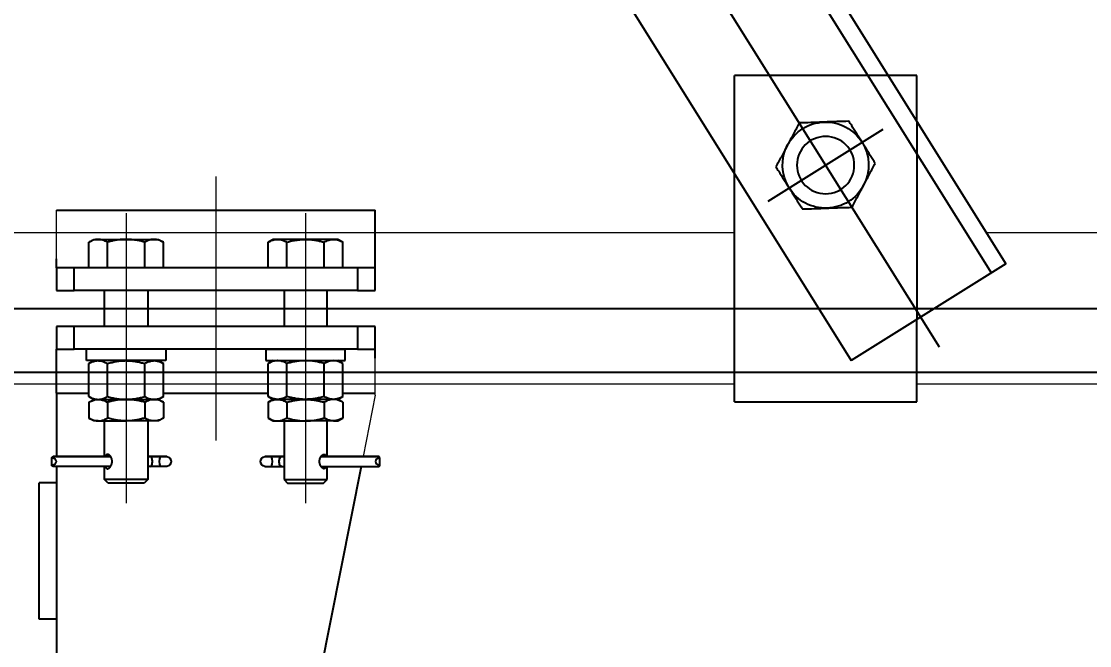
# Model space of a CAD drawing. Header units: millimetres. Extents: x -37020 to 35906, y -101 to 52234.
# Drawn here: x -21.5876 to -21.2899, y 390.3843 to 390.5584 of the extents above; entities that cross this region are included whole.
import ezdxf

# ---------------------------------------------------------------- set-up
doc = ezdxf.new("R2010")
doc.units = ezdxf.units.MM
doc.header["$PDMODE"] = 35
doc.header["$PDSIZE"] = 1
doc.linetypes.add('CENTER', pattern=[50.800000000000004, 31.75, -6.35, 6.35, -6.35])
doc.linetypes.add('HIDDEN', pattern=[9.524999999999999, 6.35, -3.175])
for name, color, linetype in [('Catenaria', 2, 'Continuous'), ('CI-Proyecciones', 1, 'HIDDEN'), ('galibo', 41, 'Continuous'), ('GE-Cotas', 1, 'Continuous'), ('Layer1', 1, 'Continuous')]:
    doc.layers.add(name, color=color, linetype=linetype)
doc.styles.add('Romans', font='romans.shx', dxfattribs={"width": 0.8})
doc.dimstyles.new('COTAS GENERAL', dxfattribs={"dimscale": 0.1, "dimtxt": 2.5, "dimasz": 2.5, "dimexe": 1, "dimexo": 1, "dimgap": 1.25, "dimtad": 1, "dimzin": 1, "dimdsep": 46, "dimtxsty": 'Romans', "dimcen": 1, "dimclrd": 2, "dimclre": 1, "dimclrt": 3, "dimaunit": 1, "dimadec": 3, "dimazin": 0, "dimtfac": 1, "dimtix": 1, "dimtmove": 0, "dimatfit": 0, "dimfxl": 1, "dimtolj": 1, "dimarcsym": 0})

# ---------------------------------------------------------------- blocks, each defined once
blk = doc.blocks.new('galibo TA')
at = {"layer": 'galibo', "linetype": 'HIDDEN'}
blk.add_line((1.209999999031425, 5.700000001117587), (0, 5.700000001117587), dxfattribs=at)
blk = doc.blocks.new('*D332')
at = {"layer": 'Defpoints', "color": 0, "transparency": 16777216}
for p in [(-23.83697554033713, 392.5341374259762), (-23.3699632138593, 392.4456084157525), (-21.30549611967978, 384.7605588160494)]:
    blk.add_point(p, dxfattribs=at)
at = {"layer": 'GE-Cotas', "color": 1, "lineweight": -2, "transparency": 16777216}
for p, q in [((-23.63697554033713, 392.5341374259762), (-24.37149934986094, 392.5341374259762)), ((-23.5699632138593, 392.4456084157525), (-23.63697554033713, 392.5341374259762)), ((-23.4199632138593, 392.4456084157525), (-23.5699632138593, 392.4456084157525))]:
    blk.add_line(p, q, dxfattribs=at)
at = {"layer": 'GE-Cotas', "color": 3, "linetype": 'Continuous', "transparency": 16777216, "insert": (-24.13548744509903, 392.6591374259762), "char_height": 0.125, "attachment_point": 5, "style": 'Romans'}
blk.add_mtext('\\A1;+7685', dxfattribs=at)
blk = doc.blocks.new('*D333')
at = {"layer": 'Defpoints', "color": 0, "transparency": 16777216}
for p in [(-23.90335400834932, 392.7749704915115), (-23.42940947123892, 392.6811789338193), (-21.30549611967978, 384.7605588160494)]:
    blk.add_point(p, dxfattribs=at)
at = {"layer": 'GE-Cotas', "color": 1, "lineweight": -2, "transparency": 16777216}
for p, q in [((-23.70335400834932, 392.7749704915115), (-24.40871115120646, 392.7749704915115)), ((-23.62940947123892, 392.6811789338193), (-23.70335400834932, 392.7749704915115)), ((-23.47940947123892, 392.6811789338193), (-23.62940947123892, 392.6811789338193))]:
    blk.add_line(p, q, dxfattribs=at)
at = {"layer": 'GE-Cotas', "color": 3, "linetype": 'Continuous', "transparency": 16777216, "insert": (-24.18728257977789, 392.8999704915115), "char_height": 0.125, "attachment_point": 5, "style": 'Romans'}
blk.add_mtext('\\A1;+7921', dxfattribs=at)
blk = doc.blocks.new('*D334')
at = {"layer": 'Defpoints', "color": 0, "transparency": 16777216}
for p in [(-23.19882726810629, 391.0283298158922), (-23.91242764528658, 390.700681266656), (-21.30549611967978, 384.7605588160494)]:
    blk.add_point(p, dxfattribs=at)
at = {"layer": 'GE-Cotas', "color": 1, "lineweight": -2, "transparency": 16777216}
for p, q in [((-23.51242764528658, 391.0283298158922), (-23.71242764528658, 390.700681266656)), ((-23.24882726810629, 391.0283298158922), (-23.51242764528658, 391.0283298158922)), ((-23.71242764528658, 390.700681266656), (-24.44695145481039, 390.700681266656))]:
    blk.add_line(p, q, dxfattribs=at)
at = {"layer": 'GE-Cotas', "color": 3, "linetype": 'Continuous', "transparency": 16777216, "insert": (-24.21093955004848, 390.825681266656), "char_height": 0.125, "attachment_point": 5, "style": 'Romans'}
blk.add_mtext('\\A1;+6268', dxfattribs=at)
blk = doc.blocks.new('p in 2000')
at = {"layer": 'Layer1'}
for p, q in [((-149.5929991255437, 229.5413023641962), (-150.0169345369303, 228.8628638872709)), ((-149.5889708971179, 229.5387852477105), (-150.0129063085045, 228.8603467707852)), ((-149.5499182835696, 229.5143824663923), (-149.9738536949561, 228.835943989467)), ((-149.9920932306316, 228.9154285577391), (-149.9840884853619, 228.9154285577391)), ((-149.9920932306316, 228.9026182874876), (-149.9920932306316, 228.9154285577391)), ((-149.9412932349709, 228.8244185594848), (-149.9412932349709, 228.8880516178628)), ((-149.8411863323875, 228.8642592987393), (-149.8411863323875, 228.8778785586705)), ((-149.7522863325306, 228.8778785586705), (-149.8411863323875, 228.8778785586705)), ((-149.8411863323875, 228.8617785590117), (-149.8411863323875, 228.8642592987393)), ((-149.7522863325306, 228.8617785590117), (-149.7522863325306, 228.8642592987393)), ((-150.0169345369303, 228.8628638872709), (-149.9738536949561, 228.835943989467)), ((-149.8411863323875, 228.8617785590117), (-149.8361863334306, 228.8617785590117)), ((-149.8411863323875, 228.8554285590884), (-149.8411863323875, 228.8617785590117)), ((-149.8361863334306, 228.8617785590117), (-149.7572863314875, 228.8617785590117)), ((-149.8361863334306, 228.8617785590117), (-149.8361863334306, 228.8554285590884)), ((-149.7572863314875, 228.8617785590117), (-149.7522863325306, 228.8617785590117)), ((-149.7572863314875, 228.8554285590884), (-149.7572863314875, 228.8617785590117)), ((-149.7522863325306, 228.8617785590117), (-149.7522863325306, 228.8554285590884)), ((-149.8361863334306, 228.8554285590884), (-149.8411863323875, 228.8554285590884)), ((-149.8361863334306, 228.8554285590884), (-149.7572863314875, 228.8554285590884)), ((-149.7522863325306, 228.8554285590884), (-149.7572863314875, 228.8554285590884)), ((-149.9920932306316, 228.8244185594848), (-149.9920932306316, 228.847358224676)), ((-149.8411863323875, 228.8454285588463), (-149.8361863334306, 228.8454285588463)), ((-149.8411863323875, 228.8390785584574), (-149.8411863323875, 228.8454285588463)), ((-149.8361863334306, 228.8454285588463), (-149.7572863314875, 228.8454285588463)), ((-149.8361863334306, 228.8454285588463), (-149.8361863334306, 228.8390785584574)), ((-149.7572863314875, 228.8454285588463), (-149.7522863325306, 228.8454285588463)), ((-149.7572863314875, 228.8390785584574), (-149.7572863314875, 228.8454285588463)), ((-149.7522863325306, 228.8454285588463), (-149.7522863325306, 228.8390785584574)), ((-149.8411863323875, 228.8365978196611), (-149.8411863323875, 228.8390785584574)), ((-149.8361863334306, 228.8390785584574), (-149.8411863323875, 228.8390785584574)), ((-149.8361863334306, 228.8390785584574), (-149.7572863314875, 228.8390785584574)), ((-149.7522863325306, 228.8390785584574), (-149.7572863314875, 228.8390785584574)), ((-149.7522863325306, 228.8365978196611), (-149.7522863325306, 228.8390785584574)), ((-149.7522863325306, 228.8268170681198), (-149.7522863325306, 228.8365978196611)), ((-149.8321286367453, 228.8268170681198), (-149.8411863323875, 228.8268170681198)), ((-149.7821286378629, 228.8268170681198), (-149.8113440270548, 228.8268170681198)), ((-149.7522863325306, 228.8268170681198), (-149.7613440281724, 228.8268170681198)), ((-149.7522863325306, 228.8268170681198), (-149.7522863325306, 228.8092020989888)), ((-149.9412932349709, 228.8244185594848), (-149.9920932306316, 228.8244185594848)), ((-149.8372307271878, 228.8063550171718), (-149.8258812174775, 228.7490629679636)), ((-149.7522863325306, 228.8063550171718), (-149.7522863325306, 228.7490629679636)), ((-149.7522863325306, 228.8018170696099), (-149.7475263316759, 228.8018170696099)), ((-149.7475263316759, 228.7638170708318), (-149.7475263316759, 228.8018170696099)), ((-149.7522863325306, 228.7638170708318), (-149.7475263316759, 228.7638170708318))]:
    blk.add_line(p, q, dxfattribs=at)
at = {"layer": 'Layer1', "linetype": 'CENTER'}
for p, q in [((-149.998419009203, 228.8396566879859), (-149.5600512995069, 229.5411916702296)), ((-149.9506363007084, 228.8803950785672), (-149.9827501470125, 228.9004620368941)), ((-149.3066002358636, 228.8504285577305), (-150.3714954839901, 228.8504285577305))]:
    blk.add_line(p, q, dxfattribs=at)
at = {"layer": 'Layer1', "linetype": 'HIDDEN'}
for p, q in [((-149.9840884853619, 228.9154285577391), (-149.9412932170893, 228.9154285577391)), ((-149.9412932349709, 228.8880516178628), (-149.9412932349709, 228.9154285577391)), ((-149.9920932306316, 228.9026182874876), (-149.9920932306316, 228.847358224676))]:
    blk.add_line(p, q, dxfattribs=at)
at = {"layer": 'Layer1', "lineweight": 15}
for p, q in [((-149.7967363324591, 228.8872615759709), (-149.7967363324591, 228.8135955418333)), ((-149.8217363319003, 228.8770350955769), (-149.8217363319003, 228.8114822566135)), ((-149.8217363319003, 228.8770350955769), (-149.8217363319003, 228.7961874718038)), ((-149.7717363330179, 228.8770350955769), (-149.7717363330179, 228.7961874718038))]:
    blk.add_line(p, q, dxfattribs=at)
at = {"layer": 'Layer1', "linetype": 'Continuous', "lineweight": 15}
for p, q in [((-149.7522863325306, 228.8642592987393), (-149.7522863325306, 228.8778785586705)), ((-150.2014104322196, 228.8715332587257), (-150.011517312408, 228.8715332587257)), ((-149.9411932349711, 228.8715332587257), (-149.4287680024166, 228.8715332587256)), ((-149.8411863323875, 228.8263125222437), (-149.8411863323875, 228.8365978196611)), ((-150.2014104322196, 228.8293238567357), (-149.9920932306316, 228.8293238567357)), ((-149.9412932349709, 228.8293238567357), (-149.4287680024166, 228.8293238567356)), ((-149.8411863323875, 228.8263125222437), (-149.8377950227549, 228.8092020989888))]:
    blk.add_line(p, q, dxfattribs=at)
at = {"layer": 'Layer1', "linetype": 'Continuous'}
for p, q in [((-149.8321286367453, 228.868924710503), (-149.8307363318998, 228.8697285580801)), ((-149.8321286367453, 228.8617785580804), (-149.8321286367453, 228.868924710503)), ((-149.8307363318998, 228.8697285580801), (-149.8295305605342, 228.8697285580801)), ((-149.8295305605342, 228.8697285580801), (-149.8217363319003, 228.8697285580801)), ((-149.8269324843226, 228.8617785580804), (-149.8269324843226, 228.868924710503)), ((-149.8217363319003, 228.8697285580801), (-149.8139421032659, 228.8697285580801)), ((-149.8165401794775, 228.8617785580804), (-149.8165401794775, 228.868924710503)), ((-149.8139421032659, 228.8697285580801), (-149.8127363319003, 228.8697285580801)), ((-149.8127363319003, 228.8697285580801), (-149.8113440270548, 228.868924710503)), ((-149.8113440270548, 228.8617785580804), (-149.8113440270548, 228.868924710503)), ((-149.7807363330174, 228.8697285580801), (-149.7821286378629, 228.868924710503)), ((-149.7821286378629, 228.8617785580804), (-149.7821286378629, 228.868924710503)), ((-149.7795305616517, 228.8697285580801), (-149.7807363330174, 228.8697285580801)), ((-149.7717363330179, 228.8697285580801), (-149.7795305616517, 228.8697285580801)), ((-149.7769324854401, 228.8617785580804), (-149.7769324854401, 228.868924710503)), ((-149.7639421043835, 228.8697285580801), (-149.7717363330179, 228.8697285580801)), ((-149.7665401805951, 228.8617785580804), (-149.7665401805951, 228.868924710503)), ((-149.7627363330178, 228.8697285580801), (-149.7639421043835, 228.8697285580801)), ((-149.7613440281724, 228.868924710503), (-149.7627363330178, 228.8697285580801)), ((-149.7613440281724, 228.8617785580804), (-149.7613440281724, 228.868924710503)), ((-149.8277363319001, 228.8454285577695), (-149.8277363319001, 228.8554285576915)), ((-149.8157363319, 228.8554285576915), (-149.8157363319, 228.8454285577695)), ((-149.7777363330177, 228.8554285576915), (-149.7777363330177, 228.8454285577695)), ((-149.7657363330175, 228.8454285577695), (-149.7657363330175, 228.8554285576915)), ((-149.8107000318999, 228.8390785580804), (-149.8327726319002, 228.8390785580804)), ((-149.8327726319002, 228.8359035580801), (-149.8327726319002, 228.8390785580804)), ((-149.8107000318999, 228.8390785580804), (-149.8107000318999, 228.8359035580801)), ((-149.7827726330177, 228.8390785580804), (-149.7827726330177, 228.8359035580801)), ((-149.7827726330177, 228.8390785580804), (-149.7607000330175, 228.8390785580804)), ((-149.7607000330175, 228.8359035580801), (-149.7607000330175, 228.8390785580804)), ((-149.8107000318999, 228.8359035580801), (-149.8327726319002, 228.8359035580801)), ((-149.8321286367453, 228.835099710503), (-149.8307363318998, 228.8359035580801)), ((-149.8321286367453, 228.8259074056577), (-149.8321286367453, 228.835099710503)), ((-149.8269324843226, 228.8259074056577), (-149.8269324843226, 228.835099710503)), ((-149.8165401794775, 228.8259074056577), (-149.8165401794775, 228.835099710503)), ((-149.8127363319003, 228.8359035580801), (-149.8113440270548, 228.835099710503)), ((-149.8113440270548, 228.8259074056577), (-149.8113440270548, 228.835099710503)), ((-149.7827726330177, 228.8359035580801), (-149.7607000330175, 228.8359035580801)), ((-149.7807363330174, 228.8359035580801), (-149.7821286378629, 228.835099710503)), ((-149.7821286378629, 228.8259074056577), (-149.7821286378629, 228.835099710503)), ((-149.7769324854401, 228.8259074056577), (-149.7769324854401, 228.835099710503)), ((-149.7665401805951, 228.8259074056577), (-149.7665401805951, 228.835099710503)), ((-149.7613440281724, 228.835099710503), (-149.7627363330178, 228.8359035580801)), ((-149.7613440281724, 228.8259074056577), (-149.7613440281724, 228.835099710503)), ((-149.8307363318998, 228.8251035580801), (-149.8321286367453, 228.8259074056577)), ((-149.8113440270548, 228.8259074056577), (-149.8127363319003, 228.8251035580801)), ((-149.7821286378629, 228.8259074056577), (-149.7807363330174, 228.8251035580801)), ((-149.7627363330178, 228.8251035580801), (-149.7613440281724, 228.8259074056577)), ((-149.8321286367453, 228.824299710503), (-149.8307363318998, 228.8251035580801)), ((-149.8321286367453, 228.824299710503), (-149.8321286367453, 228.8199074056573)), ((-149.8307363318998, 228.8251035580801), (-149.8295305605342, 228.8251035580801)), ((-149.8295305605342, 228.8251035580801), (-149.8217363319003, 228.8251035580801)), ((-149.8269324843226, 228.824299710503), (-149.8269324843226, 228.8199074056573)), ((-149.8217363319003, 228.8251035580801), (-149.8139421032659, 228.8251035580801)), ((-149.8165401794775, 228.824299710503), (-149.8165401794775, 228.8199074056573)), ((-149.8139421032659, 228.8251035580801), (-149.8127363319003, 228.8251035580801)), ((-149.8127363319003, 228.8251035580801), (-149.8113440270548, 228.824299710503)), ((-149.8113440270548, 228.824299710503), (-149.8113440270548, 228.8199074056573)), ((-149.7807363330174, 228.8251035580801), (-149.7821286378629, 228.824299710503)), ((-149.7821286378629, 228.824299710503), (-149.7821286378629, 228.8199074056573)), ((-149.7795305616517, 228.8251035580801), (-149.7807363330174, 228.8251035580801)), ((-149.7717363330179, 228.8251035580801), (-149.7795305616517, 228.8251035580801)), ((-149.7769324854401, 228.824299710503), (-149.7769324854401, 228.8199074056573)), ((-149.7639421043835, 228.8251035580801), (-149.7717363330179, 228.8251035580801)), ((-149.7665401805951, 228.824299710503), (-149.7665401805951, 228.8199074056573)), ((-149.7627363330178, 228.8251035580801), (-149.7639421043835, 228.8251035580801)), ((-149.7613440281724, 228.824299710503), (-149.7627363330178, 228.8251035580801)), ((-149.7613440281724, 228.824299710503), (-149.7613440281724, 228.8199074056573)), ((-149.8307363318998, 228.8191035580802), (-149.8321286367453, 228.8199074056573)), ((-149.8113440270548, 228.8199074056573), (-149.8127363319003, 228.8191035580802)), ((-149.7821286378629, 228.8199074056573), (-149.7807363330174, 228.8191035580802)), ((-149.7627363330178, 228.8191035580802), (-149.7613440281724, 228.8199074056573)), ((-149.8295305605342, 228.8191035580802), (-149.8307363318998, 228.8191035580802)), ((-149.8295305605342, 228.8191035580802), (-149.8217363319003, 228.8191035580802)), ((-149.8277363319001, 228.809206295948), (-149.8277363319001, 228.8191035580802)), ((-149.8139421032659, 228.8191035580802), (-149.8217363319003, 228.8191035580802)), ((-149.8157363319, 228.8191035580802), (-149.8157363319, 228.8027425580803)), ((-149.8127363319003, 228.8191035580802), (-149.8139421032659, 228.8191035580802)), ((-149.7807363330174, 228.8191035580802), (-149.7795305616517, 228.8191035580802)), ((-149.7795305616517, 228.8191035580802), (-149.7717363330179, 228.8191035580802)), ((-149.7777363330177, 228.8191035580802), (-149.7777363330177, 228.8027425580803)), ((-149.7639421043835, 228.8191035580802), (-149.7717363330179, 228.8191035580802)), ((-149.7657363330175, 228.809206295948), (-149.7657363330175, 228.8191035580802)), ((-149.7639421043835, 228.8191035580802), (-149.7627363330178, 228.8191035580802)), ((-149.8424168647674, 228.806613243812), (-149.8424168647674, 228.8089438723481)), ((-149.8260881326968, 228.8092020989888), (-149.8421028241422, 228.8092020989888)), ((-149.8420794300226, 228.809206295948), (-149.8260908475966, 228.809206295948)), ((-149.8157363319, 228.809206295948), (-149.8150194862722, 228.809206295948)), ((-149.8149976174198, 228.8092020989888), (-149.8157363319, 228.8092020989888)), ((-149.8149976174198, 228.8092020989888), (-149.8150194862722, 228.809206295948)), ((-149.8150194862722, 228.809206295948), (-149.812189467439, 228.809206295948)), ((-149.8148507859445, 228.8091120808184), (-149.8149976174198, 228.8092020989888)), ((-149.8121960400389, 228.8092020989888), (-149.8149976174198, 228.8092020989888)), ((-149.8147167292471, 228.808962226199), (-149.8148507859445, 228.8091120808184)), ((-149.8146014625807, 228.8087592592514), (-149.8147167292471, 228.808962226199)), ((-149.8145101580716, 228.8085122872975), (-149.8146014625807, 228.8087592592514)), ((-149.8144469126408, 228.8082323922075), (-149.8145101580716, 228.8085122872975)), ((-149.8145101580716, 228.807044828863), (-149.8144469126408, 228.807324723953)), ((-149.8144145641721, 228.8079321331428), (-149.8144469126408, 228.8082323922075)), ((-149.8144469126408, 228.807324723953), (-149.8144145641721, 228.8076249830177)), ((-149.8144145641721, 228.8076249830177), (-149.8144145641721, 228.8079321331428)), ((-149.8121960400389, 228.8092020989888), (-149.812189467439, 228.809206295948)), ((-149.8104007654627, 228.8092020989888), (-149.8121960400389, 228.8092020989888)), ((-149.812189467439, 228.809206295948), (-149.8104445031675, 228.809206295948)), ((-149.7830718994549, 228.8092020989888), (-149.7812766248788, 228.8092020989888)), ((-149.7812831974787, 228.809206295948), (-149.7830281617501, 228.809206295948)), ((-149.7784531786454, 228.809206295948), (-149.7812831974787, 228.809206295948)), ((-149.7812766248788, 228.8092020989888), (-149.7812831974787, 228.809206295948)), ((-149.7812766248788, 228.8092020989888), (-149.7784750474978, 228.8092020989888)), ((-149.779058100746, 228.8079321331428), (-149.7790257522769, 228.8082323922075)), ((-149.779058100746, 228.8076249830177), (-149.779058100746, 228.8079321331428)), ((-149.7790257522769, 228.807324723953), (-149.779058100746, 228.8076249830177)), ((-149.7790257522769, 228.8082323922075), (-149.7789625068461, 228.8085122872975)), ((-149.7789625068461, 228.807044828863), (-149.7790257522769, 228.807324723953)), ((-149.7789625068461, 228.8085122872975), (-149.7788712023369, 228.8087592592514)), ((-149.7788712023369, 228.8087592592514), (-149.7787559356705, 228.808962226199)), ((-149.7787559356705, 228.808962226199), (-149.7786218789732, 228.8091120808184)), ((-149.7786218789732, 228.8091120808184), (-149.7784750474978, 228.8092020989888)), ((-149.7784750474978, 228.8092020989888), (-149.7784531786454, 228.809206295948)), ((-149.7784750474978, 228.8092020989888), (-149.7777363330177, 228.8092020989888)), ((-149.7777363330177, 228.809206295948), (-149.7784531786454, 228.809206295948)), ((-149.7673845322209, 228.8092020989888), (-149.7513698407755, 228.8092020989888)), ((-149.7513932348951, 228.809206295948), (-149.767381817321, 228.809206295948)), ((-149.7510558001503, 228.806613243812), (-149.7510558001503, 228.8089438723481)), ((-149.8260902492737, 228.8063550171718), (-149.8421028241422, 228.8063550171718)), ((-149.8260930807968, 228.8063508202125), (-149.8420794300226, 228.8063508202125)), ((-149.8277363319001, 228.8027425580803), (-149.8277363319001, 228.8063508202125)), ((-149.8149976174198, 228.8063550171718), (-149.8157363319, 228.8063550171718)), ((-149.8150194862722, 228.8063508202125), (-149.8157363319, 228.8063508202125)), ((-149.8150194862722, 228.8063508202125), (-149.8149976174198, 228.8063550171718)), ((-149.812189467439, 228.8063508202125), (-149.8150194862722, 228.8063508202125)), ((-149.8149976174198, 228.8063550171718), (-149.8148507859445, 228.8064450353421)), ((-149.8121960400389, 228.8063550171718), (-149.8149976174198, 228.8063550171718)), ((-149.8148507859445, 228.8064450353421), (-149.8147167292471, 228.8065948899615)), ((-149.8147167292471, 228.8065948899615), (-149.8146014625807, 228.8067978569092)), ((-149.8146014625807, 228.8067978569092), (-149.8145101580716, 228.807044828863)), ((-149.812189467439, 228.8063508202125), (-149.8121960400389, 228.8063550171718)), ((-149.8104007654627, 228.8063550171718), (-149.8121960400389, 228.8063550171718)), ((-149.8104445031675, 228.8063508202125), (-149.812189467439, 228.8063508202125)), ((-149.7830718994549, 228.8063550171718), (-149.7812766248788, 228.8063550171718)), ((-149.7830281617501, 228.8063508202125), (-149.7812831974787, 228.8063508202125)), ((-149.7812831974787, 228.8063508202125), (-149.7812766248788, 228.8063550171718)), ((-149.7812831974787, 228.8063508202125), (-149.7784531786454, 228.8063508202125)), ((-149.7812766248788, 228.8063550171718), (-149.7784750474978, 228.8063550171718)), ((-149.7788712023369, 228.8067978569092), (-149.7789625068461, 228.807044828863)), ((-149.7787559356705, 228.8065948899615), (-149.7788712023369, 228.8067978569092)), ((-149.7786218789732, 228.8064450353421), (-149.7787559356705, 228.8065948899615)), ((-149.7784750474978, 228.8063550171718), (-149.7786218789732, 228.8064450353421)), ((-149.7784750474978, 228.8063550171718), (-149.7777363330177, 228.8063550171718)), ((-149.7784531786454, 228.8063508202125), (-149.7784750474978, 228.8063550171718)), ((-149.7784531786454, 228.8063508202125), (-149.7777363330177, 228.8063508202125)), ((-149.7673824156439, 228.8063550171718), (-149.7513698407755, 228.8063550171718)), ((-149.7673795841209, 228.8063508202125), (-149.7513932348951, 228.8063508202125)), ((-149.7657363330175, 228.8027425580803), (-149.7657363330175, 228.8063508202125)), ((-149.8157363319, 228.8027425580803), (-149.8277363319001, 228.8027425580803)), ((-149.8267723318998, 228.8017785580804), (-149.8277363319001, 228.8027425580803)), ((-149.8167003319003, 228.8017785580804), (-149.8267723318998, 228.8017785580804)), ((-149.8157363319, 228.8027425580803), (-149.8167003319003, 228.8017785580804)), ((-149.7777363330177, 228.8027425580803), (-149.7657363330175, 228.8027425580803)), ((-149.7777363330177, 228.8027425580803), (-149.7767723330174, 228.8017785580804)), ((-149.7767723330174, 228.8017785580804), (-149.7667003330178, 228.8017785580804)), ((-149.7667003330178, 228.8017785580804), (-149.7657363330175, 228.8027425580803))]:
    blk.add_line(p, q, dxfattribs=at)
at = {"layer": 'Layer1', "linetype": 'HIDDEN'}
blk.add_circle((-149.9666932238605, 228.8904285577304), 0.008, dxfattribs=at)
at = {"layer": 'Layer1', "linetype": 'Continuous'}
for centre, radius, start, end in [((-149.9666932238605, 228.8904285577304), 0.012, 87.99999999624167, 147.9999999876902), ((-149.9666932238605, 228.8904285577304), 0.012, 27.99999999347985, 87.99999999624167), ((-149.9666932238605, 228.8904285577304), 0.012, 147.9999999876902, 207.9999999934798), ((-149.9666932238605, 228.8904285577304), 0.012, 327.9999999876902, 27.99999999347985), ((-149.9666932238605, 228.8904285577304), 0.012, 207.9999999934798, 267.9999999962417), ((-149.9666932238605, 228.8904285577304), 0.012, 267.9999999962417, 327.9999999876902), ((-149.8073792147678, 228.8077785580803), 0.005022775568626001, 163.5357407268025, 196.4642592731975), ((-149.8104445031675, 228.8089762959479), 0.0002299999999999898, 79.03764866064351, 90), ((-149.8106765031674, 228.8077785580803), 0.001450000000000012, 280.9623513662533, 79.03764863374666), ((-149.7827961617503, 228.8077785580803), 0.001450000000000012, 100.9623513662534, 259.0376486337466), ((-149.7830281617501, 228.8089762959479), 0.0002299999999999898, 90, 100.9623513393565), ((-149.7860934501499, 228.8077785580803), 0.005022775568626001, 343.5357407268025, 16.46425927319748), ((-149.8104445031675, 228.8065808202122), 0.0002300000000000002, 270, 280.9623513393565), ((-149.7830281617501, 228.8065808202122), 0.0002300000000000002, 259.0376486606435, 270)]:
    blk.add_arc(centre, radius, start, end, dxfattribs=at)
at = {"layer": 'Layer1', "linetype": 'Continuous', "extrusion": (0, 0, -1)}
for centre, major_axis, ratio, start_param, end_param in [((-149.8419553394759, 228.8077785580803), (1.039991425672866e-14, 0.001450000000003074), 0.5348730457427162, -0.6373676366212608, -0.1913291252886118), ((-149.8441386474359, 228.8077785580803), (0.002893353795624534, 1.771609720988949e-19), 0.5011485294998178, -0.9334286901803795, 0.9334286901803798), ((-149.8420794300226, 228.8089762959479), (-1.256304554473561e-15, 0.0002299999999995635), 0.5348730457384715, -0.1913291252645533, 1.021205342510711e-11), ((-149.8419553394759, 228.8077785580803), (-1.49230517833994e-14, 0.001450000000003885), 0.5348730457459323, 3.332921778882963, 3.778960290213478), ((-149.8420794300226, 228.8065808202122), (1.256269579996173e-15, 0.0002299999999995634), 0.5348730457384714, 3.141592653579581, 3.332921778854346)]:
    blk.add_ellipse(centre, major_axis=major_axis, ratio=ratio, start_param=start_param, end_param=end_param, dxfattribs=at)
at = {"layer": 'Layer1', "linetype": 'Continuous'}
for centre, major_axis, ratio, start_param, end_param in [((-149.7493340174818, 228.8077785580803), (-0.002893353795624534, 1.771609720988949e-19), 0.5011485294998178, -0.9334286901803795, 0.9334286901803798), ((-149.7513932348951, 228.8089762959479), (1.256304554473561e-15, 0.0002299999999995635), 0.5348730457384715, -0.1913291252645533, 1.021205342510711e-11), ((-149.7515173254418, 228.8077785580803), (-1.039991425672866e-14, 0.001450000000003074), 0.5348730457427162, -0.6373676366212608, -0.1913291252886118), ((-149.7513932348951, 228.8065808202122), (-1.256269579996173e-15, 0.0002299999999995634), 0.5348730457384714, 3.141592653579581, 3.332921778854346), ((-149.7515173254418, 228.8077785580803), (1.49230517833994e-14, 0.001450000000003885), 0.5348730457459323, 3.332921778882963, 3.778960290213478)]:
    blk.add_ellipse(centre, major_axis=major_axis, ratio=ratio, start_param=start_param, end_param=end_param, dxfattribs=at)
for points, knots in [([(-149.9768697980083, 228.8967875940515), (-149.9763835256861, 228.8975657924392), (-149.9754036539806, 228.8991339149638), (-149.9741803633777, 228.9010915891544), (-149.9734515209869, 228.9022579807992), (-149.9731984084527, 228.9026630455272)], [0, 0, 0, 0, 0.39136865632251, 0.7886343828554023, 1, 1, 1, 1]), ([(-149.9731984084527, 228.9026630455272), (-149.9720739246216, 228.9026237739685), (-149.9698043365578, 228.9025445107026), (-149.96745816709, 228.9024625884421), (-149.966274424264, 228.9024212551584)], [0, 0, 0, 0, 0.4954572368277783, 1, 1, 1, 1]), ([(-149.966274424264, 228.9024212551584), (-149.9661102882027, 228.902415516421), (-149.9648674133631, 228.9023720614231), (-149.9625240461763, 228.9022902888504), (-149.9604147526109, 228.9022166317849), (-149.9593504416547, 228.9021794657769)], [0, 0, 0, 0, 0.07009669517317975, 0.5307877992484209, 1, 1, 1, 1]), ([(-149.9593504416547, 228.9021794657769), (-149.9588222126621, 228.9011859916294), (-149.9577560724454, 228.8991808333421), (-149.9566539252399, 228.8971080351588), (-149.9560978470216, 228.8960622239323)], [0, 0, 0, 0, 0.4954592132437465, 1, 1, 1, 1]), ([(-149.9805411875644, 228.8909121425758), (-149.9796116613009, 228.8923996955508), (-149.9784007623446, 228.8943375389617), (-149.9771584663339, 228.8963256281631), (-149.9768697980083, 228.8967875940515)], [0, 0, 0, 0, 0.7676332188987283, 1, 1, 1, 1]), ([(-149.9560978470216, 228.8960622239323), (-149.9560207423673, 228.895917206405), (-149.9554369043134, 228.8948191306571), (-149.9543360850288, 228.8927488039766), (-149.9533452246208, 228.8908852815688), (-149.9528452555477, 228.8899449840623)], [0, 0, 0, 0, 0.07009882687025991, 0.530789782491464, 0.9999999999999999, 0.9999999999999999, 0.9999999999999999, 0.9999999999999999]), ([(-149.9772885929313, 228.8847949007317), (-149.9773656982792, 228.8849399188051), (-149.9779495367792, 228.8860379896472), (-149.9790503920889, 228.8881082976617), (-149.9800412283783, 228.8899718338315), (-149.9805411875644, 228.8909121425758)], [0, 0, 0, 0, 0.07009914222816335, 0.5307877990151687, 1, 1, 1, 1]), ([(-149.9528452555477, 228.8899449840623), (-149.9530983690182, 228.8895399178358), (-149.9538205653365, 228.8883841621308), (-149.9550435841732, 228.8864269228565), (-149.9560234691724, 228.8848587790575), (-149.9565166451033, 228.8840695325866)], [0, 0, 0, 0, 0.2113661542321986, 0.6030807377820873, 1, 1, 1, 1]), ([(-149.9740359998776, 228.8786776598739), (-149.9745642379229, 228.8796711235626), (-149.9756304006622, 228.8816762687387), (-149.9767325243837, 228.8837490792093), (-149.9772885929313, 228.8847949007317)], [0, 0, 0, 0, 0.4954572370511186, 1, 1, 1, 1]), ([(-149.9565166451033, 228.8840695325866), (-149.9568053134288, 228.8836075666981), (-149.9580476094396, 228.8816194774967), (-149.9592585083959, 228.8796816340859), (-149.9601880346594, 228.8781940811108)], [0, 0, 0, 0, 0.2323667811012716, 1, 1, 1, 1]), ([(-149.9671120156889, 228.8784358695056), (-149.9672761575606, 228.8784415995628), (-149.9685190397125, 228.8784849875532), (-149.9708624055541, 228.8785668229783), (-149.9729716935429, 228.8786404892725), (-149.9740359998776, 228.8786776598739)], [0, 0, 0, 0, 0.0700990245693418, 0.530789771519508, 1, 1, 1, 1]), ([(-149.9601880346594, 228.8781940811108), (-149.9613125176992, 228.8782333520984), (-149.963582104683, 228.8783126142293), (-149.9659282731189, 228.8783945363056), (-149.9671120156889, 228.8784358695056)], [0, 0, 0, 0, 0.4954571241761852, 1, 1, 1, 1]), ([(-149.8295305605342, 228.8697285580801), (-149.8295921494449, 228.8697276531338), (-149.8298562648159, 228.8697237723981), (-149.8303225436442, 228.8696628863944), (-149.8309285475651, 228.8694968582344), (-149.8315318445455, 228.8692522020951), (-149.8319296931917, 228.8690338814025), (-149.8321286367453, 228.868924710503)], [0, 0, 0, 0, 0.07005589140427199, 0.3004248255043466, 0.5308296948943553, 0.7653921689617876, 1, 1, 1, 1]), ([(-149.8269324843226, 228.868924710503), (-149.8271425785973, 228.869039782583), (-149.8275627189117, 228.869269900324), (-149.8282082129611, 228.8695229812028), (-149.8288649453887, 228.869695006911), (-149.8293087020296, 228.8697173750228), (-149.8295305605342, 228.8697285580801)], [0, 0, 0, 0, 0.2477111816679853, 0.4953654927331224, 0.7477052806358122, 0.9999999999999999, 0.9999999999999999, 0.9999999999999999, 0.9999999999999999]), ([(-149.8217363319003, 228.8697285580801), (-149.8220871024222, 228.8697215820488), (-149.8227886695325, 228.8697076294683), (-149.8238417565352, 228.8695985832022), (-149.8248913591686, 228.86942805544), (-149.8259248131047, 228.8692035591452), (-149.8266003001557, 228.8690166344385), (-149.8269324843226, 228.868924710503)], [0, 0, 0, 0, 0.1994570499693074, 0.3989289220646544, 0.6014541871319647, 0.8040071844687409, 1, 1, 1, 1]), ([(-149.8165401794775, 228.868924710503), (-149.8171998125825, 228.8691005968512), (-149.8181926962528, 228.8693653420286), (-149.8195470485856, 228.8695857309653), (-149.8206175479148, 228.8697047575537), (-149.8213492614362, 228.8697203237106), (-149.8217363319003, 228.8697285580801)], [0, 0, 0, 0, 0.3879448008199223, 0.58393682012908, 0.7799059833650954, 1, 1, 1, 1]), ([(-149.8139421032659, 228.8697285580801), (-149.8140036921767, 228.8697276531338), (-149.8142678075477, 228.8697237723981), (-149.8147340863764, 228.8696628863944), (-149.8153400902969, 228.8694968582344), (-149.8159433872773, 228.8692522020951), (-149.8163412359234, 228.8690338814025), (-149.8165401794775, 228.868924710503)], [0, 0, 0, 0, 0.07005589140426854, 0.3004248255043437, 0.5308296948943534, 0.7653921689617866, 1, 1, 1, 1]), ([(-149.8113440270548, 228.868924710503), (-149.8115541213291, 228.869039782583), (-149.8119742616435, 228.869269900324), (-149.8126197556929, 228.8695229812028), (-149.8132764881205, 228.869695006911), (-149.8137202447614, 228.8697173750228), (-149.8139421032659, 228.8697285580801)], [0, 0, 0, 0, 0.247711181667985, 0.495365492733121, 0.7477052806358114, 1, 1, 1, 1]), ([(-149.7821286378629, 228.868924710503), (-149.7819185435886, 228.869039782583), (-149.7814984032742, 228.869269900324), (-149.7808529092248, 228.8695229812028), (-149.7801961767971, 228.869695006911), (-149.7797524201563, 228.8697173750228), (-149.7795305616517, 228.8697285580801)], [0, 0, 0, 0, 0.247711181667985, 0.495365492733121, 0.7477052806358114, 1, 1, 1, 1]), ([(-149.7795305616517, 228.8697285580801), (-149.779468972741, 228.8697276531338), (-149.77920485737, 228.8697237723981), (-149.7787385785412, 228.8696628863944), (-149.7781325746208, 228.8694968582344), (-149.7775292776404, 228.8692522020951), (-149.7771314289942, 228.8690338814025), (-149.7769324854401, 228.868924710503)], [0, 0, 0, 0, 0.07005589140426854, 0.3004248255043437, 0.5308296948943534, 0.7653921689617866, 1, 1, 1, 1]), ([(-149.7769324854401, 228.868924710503), (-149.7762728523356, 228.8691005968512), (-149.7752799686649, 228.8693653420286), (-149.7739256163321, 228.8695857309653), (-149.7728551170029, 228.8697047575537), (-149.7721234034815, 228.8697203237106), (-149.7717363330179, 228.8697285580801)], [0, 0, 0, 0, 0.3879448008199223, 0.58393682012908, 0.7799059833650954, 1, 1, 1, 1]), ([(-149.7717363330179, 228.8697285580801), (-149.7713855624955, 228.8697215820488), (-149.7706839953852, 228.8697076294683), (-149.7696309083825, 228.8695985832022), (-149.7685813057491, 228.86942805544), (-149.767547851813, 228.8692035591452), (-149.766872364762, 228.8690166344385), (-149.7665401805951, 228.868924710503)], [0, 0, 0, 0, 0.1994570499693074, 0.3989289220646544, 0.6014541871319647, 0.8040071844687409, 1, 1, 1, 1]), ([(-149.7665401805951, 228.868924710503), (-149.7663300863204, 228.869039782583), (-149.765909946006, 228.869269900324), (-149.7652644519565, 228.8695229812028), (-149.7646077195289, 228.869695006911), (-149.7641639628881, 228.8697173750228), (-149.7639421043835, 228.8697285580801)], [0, 0, 0, 0, 0.2477111816679853, 0.4953654927331224, 0.7477052806358122, 0.9999999999999999, 0.9999999999999999, 0.9999999999999999, 0.9999999999999999]), ([(-149.7639421043835, 228.8697285580801), (-149.7638805154728, 228.8697276531338), (-149.7636164001018, 228.8697237723981), (-149.7631501212735, 228.8696628863944), (-149.7625441173526, 228.8694968582344), (-149.7619408203721, 228.8692522020951), (-149.761542971726, 228.8690338814025), (-149.7613440281724, 228.868924710503)], [0, 0, 0, 0, 0.07005589140427199, 0.3004248255043466, 0.5308296948943553, 0.7653921689617876, 1, 1, 1, 1]), ([(-149.8321286367453, 228.835099710503), (-149.8319189206512, 228.8352146154261), (-149.8314987884677, 228.8354448088038), (-149.8308539955623, 228.8356974161674), (-149.8301969351272, 228.8358705307991), (-149.8297531586767, 228.8358925255297), (-149.8295305605342, 228.8359035580801)], [0, 0, 0, 0, 0.2472686137512649, 0.4953625653849102, 0.7468740051198237, 1, 1, 1, 1]), ([(-149.8295305605342, 228.8359035580801), (-149.8294689730186, 228.8359026396692), (-149.8291379235228, 228.8358977029615), (-149.8286716161354, 228.8358246710945), (-149.8281385010008, 228.8356662198252), (-149.8275998931507, 228.8354606567003), (-149.8272015432047, 228.8352452221838), (-149.8269324843226, 228.835099710503)], [0, 0, 0, 0, 0.0700594622989529, 0.3765884938180509, 0.5308210786967795, 0.6831008584233917, 1, 1, 1, 1]), ([(-149.8269324843226, 228.835099710503), (-149.8265130521339, 228.8352146154261), (-149.8256727877673, 228.8354448088038), (-149.824383201956, 228.8356974161674), (-149.8230690810863, 228.8358705307991), (-149.8221815281853, 228.8358925255297), (-149.8217363319003, 228.8359035580801)], [0, 0, 0, 0, 0.247268613751265, 0.4953625653849105, 0.7468740051198236, 1, 1, 1, 1]), ([(-149.8217363319003, 228.8359035580801), (-149.8216131544899, 228.83590264771), (-149.8210859998711, 228.8358987516557), (-149.8201533973296, 228.8358384616676), (-149.8189420735792, 228.8356720288415), (-149.8177343845103, 228.835427410247), (-149.8169386888488, 228.8352090647726), (-149.8165401794775, 228.835099710503)], [0, 0, 0, 0, 0.07005562129743621, 0.2998126381597896, 0.5308312887040133, 0.765025577630133, 1, 1, 1, 1]), ([(-149.8165401794775, 228.835099710503), (-149.816322017314, 228.8352188241842), (-149.815790798771, 228.8355088625453), (-149.8150853676442, 228.8357583732194), (-149.814434996288, 228.8358853144258), (-149.8141063977654, 228.8358974769793), (-149.8139421032659, 228.8359035580801)], [0, 0, 0, 0, 0.2571981756559962, 0.6262701021121966, 0.8131404674005268, 1, 1, 1, 1]), ([(-149.8139421032659, 228.8359035580801), (-149.8137061597739, 228.8358904977225), (-149.8131502706677, 228.8358597271748), (-149.8122781527848, 228.8355954331259), (-149.8116564392734, 228.8352655016801), (-149.8113440270548, 228.835099710503)], [0, 0, 0, 0, 0.2684065359321948, 0.6323728964502883, 1, 1, 1, 1]), ([(-149.7795305616517, 228.8359035580801), (-149.7797665051438, 228.8358904977225), (-149.78032239425, 228.8358597271748), (-149.7811945121328, 228.8355954331259), (-149.7818162256443, 228.8352655016801), (-149.7821286378629, 228.835099710503)], [0, 0, 0, 0, 0.2684065359321948, 0.6323728964502883, 1, 1, 1, 1]), ([(-149.7769324854401, 228.835099710503), (-149.7771506476036, 228.8352188241842), (-149.7776818661467, 228.8355088625453), (-149.7783872972735, 228.8357583732194), (-149.7790376686297, 228.8358853144258), (-149.7793662671523, 228.8358974769793), (-149.7795305616517, 228.8359035580801)], [0, 0, 0, 0, 0.2571981756559962, 0.6262701021121966, 0.8131404674005268, 1, 1, 1, 1]), ([(-149.7717363330179, 228.8359035580801), (-149.7718595104278, 228.83590264771), (-149.7723866650466, 228.8358987516557), (-149.7733192675881, 228.8358384616676), (-149.7745305913384, 228.8356720288415), (-149.7757382804074, 228.835427410247), (-149.7765339760689, 228.8352090647726), (-149.7769324854401, 228.835099710503)], [0, 0, 0, 0, 0.07005562129743621, 0.2998126381597896, 0.5308312887040133, 0.765025577630133, 1, 1, 1, 1]), ([(-149.7665401805951, 228.835099710503), (-149.7669596127838, 228.8352146154261), (-149.7677998771504, 228.8354448088038), (-149.7690894629617, 228.8356974161674), (-149.7704035838313, 228.8358705307991), (-149.7712911367324, 228.8358925255297), (-149.7717363330179, 228.8359035580801)], [0, 0, 0, 0, 0.247268613751265, 0.4953625653849105, 0.7468740051198236, 1, 1, 1, 1]), ([(-149.7639421043835, 228.8359035580801), (-149.7640036918991, 228.8359026396692), (-149.7643347413953, 228.8358977029615), (-149.7648010487822, 228.8358246710945), (-149.7653341639169, 228.8356662198252), (-149.765872771767, 228.8354606567003), (-149.7662711217129, 228.8352452221838), (-149.7665401805951, 228.835099710503)], [0, 0, 0, 0, 0.0700594622989529, 0.3765884938180509, 0.5308210786967795, 0.6831008584233917, 1, 1, 1, 1]), ([(-149.7613440281724, 228.835099710503), (-149.7615537442665, 228.8352146154261), (-149.76197387645, 228.8354448088038), (-149.7626186693554, 228.8356974161674), (-149.7632757297905, 228.8358705307991), (-149.763719506241, 228.8358925255297), (-149.7639421043835, 228.8359035580801)], [0, 0, 0, 0, 0.2472686137512649, 0.4953625653849102, 0.7468740051198237, 1, 1, 1, 1]), ([(-149.8321286367453, 228.8259074056577), (-149.8319189206512, 228.8257925007346), (-149.8314987884677, 228.8255623073568), (-149.8308539955623, 228.8253096999928), (-149.8301969351272, 228.8251365853615), (-149.8297531586767, 228.825114590631), (-149.8295305605342, 228.8251035580801)], [0, 0, 0, 0, 0.2472686137512649, 0.4953625653849102, 0.7468740051198235, 1, 1, 1, 1]), ([(-149.8295305605342, 228.8251035580801), (-149.829468971829, 228.8251044684506), (-149.8292053945196, 228.8251083645045), (-149.828739093249, 228.8251686544926), (-149.8281334313736, 228.8253350873191), (-149.8275295868392, 228.8255797059136), (-149.8271317390084, 228.825798051388), (-149.8269324843226, 228.8259074056577)], [0, 0, 0, 0, 0.07005562129744335, 0.299812638159795, 0.5308312887040171, 0.7650255776301353, 1, 1, 1, 1]), ([(-149.8269324843226, 228.8259074056577), (-149.8265130521339, 228.8257925007346), (-149.8256727877673, 228.8255623073568), (-149.824383201956, 228.8253096999928), (-149.8230690810863, 228.8251365853615), (-149.8221815281853, 228.825114590631), (-149.8217363319003, 228.8251035580801)], [0, 0, 0, 0, 0.2472686137512646, 0.4953625653849104, 0.7468740051198234, 1, 1, 1, 1]), ([(-149.8217363319003, 228.8251035580801), (-149.8216131544899, 228.8251044684506), (-149.8210859998711, 228.8251083645045), (-149.8201533973296, 228.8251686544926), (-149.8189420735792, 228.8253350873191), (-149.8177343845103, 228.8255797059136), (-149.8169386888488, 228.825798051388), (-149.8165401794775, 228.8259074056577)], [0, 0, 0, 0, 0.07005562129743621, 0.2998126381597896, 0.5308312887040133, 0.765025577630133, 1, 1, 1, 1]), ([(-149.8165401794775, 228.8259074056577), (-149.816322017314, 228.825788291976), (-149.815790798771, 228.8254982536149), (-149.8150853676442, 228.8252487429408), (-149.814434996288, 228.8251218017348), (-149.8141063977654, 228.8251096391809), (-149.8139421032659, 228.8251035580801)], [0, 0, 0, 0, 0.2571981756559956, 0.6262701021121965, 0.8131404674005264, 1, 1, 1, 1]), ([(-149.8139421032659, 228.8251035580801), (-149.8137061597739, 228.8251166184376), (-149.8131502706677, 228.8251473889858), (-149.8122781527848, 228.8254116830348), (-149.8116564392734, 228.8257416144801), (-149.8113440270548, 228.8259074056577)], [0, 0, 0, 0, 0.2684065359321932, 0.6323728964502874, 1, 1, 1, 1]), ([(-149.7795305616517, 228.8251035580801), (-149.7797665051438, 228.8251166184376), (-149.78032239425, 228.8251473889858), (-149.7811945121328, 228.8254116830348), (-149.7818162256443, 228.8257416144801), (-149.7821286378629, 228.8259074056577)], [0, 0, 0, 0, 0.2684065359321932, 0.6323728964502874, 1, 1, 1, 1]), ([(-149.7769324854401, 228.8259074056577), (-149.7771506476036, 228.825788291976), (-149.7776818661467, 228.8254982536149), (-149.7783872972735, 228.8252487429408), (-149.7790376686297, 228.8251218017348), (-149.7793662671523, 228.8251096391809), (-149.7795305616517, 228.8251035580801)], [0, 0, 0, 0, 0.2571981756559956, 0.6262701021121965, 0.8131404674005264, 1, 1, 1, 1]), ([(-149.7717363330179, 228.8251035580801), (-149.7718595104278, 228.8251044684506), (-149.7723866650466, 228.8251083645045), (-149.7733192675881, 228.8251686544926), (-149.7745305913384, 228.8253350873191), (-149.7757382804074, 228.8255797059136), (-149.7765339760689, 228.825798051388), (-149.7769324854401, 228.8259074056577)], [0, 0, 0, 0, 0.07005562129743621, 0.2998126381597896, 0.5308312887040133, 0.765025577630133, 1, 1, 1, 1]), ([(-149.7665401805951, 228.8259074056577), (-149.7669596127838, 228.8257925007346), (-149.7677998771504, 228.8255623073568), (-149.7690894629617, 228.8253096999928), (-149.7704035838313, 228.8251365853615), (-149.7712911367324, 228.825114590631), (-149.7717363330179, 228.8251035580801)], [0, 0, 0, 0, 0.2472686137512646, 0.4953625653849104, 0.7468740051198234, 1, 1, 1, 1]), ([(-149.7639421043835, 228.8251035580801), (-149.7640036930887, 228.8251044684506), (-149.7642672703981, 228.8251083645045), (-149.7647335716686, 228.8251686544926), (-149.765339233544, 228.8253350873191), (-149.7659430780785, 228.8255797059136), (-149.7663409259092, 228.825798051388), (-149.7665401805951, 228.8259074056577)], [0, 0, 0, 0, 0.07005562129744335, 0.299812638159795, 0.5308312887040171, 0.7650255776301353, 1, 1, 1, 1]), ([(-149.7613440281724, 228.8259074056577), (-149.7615537442665, 228.8257925007346), (-149.76197387645, 228.8255623073568), (-149.7626186693554, 228.8253096999928), (-149.7632757297905, 228.8251365853615), (-149.763719506241, 228.825114590631), (-149.7639421043835, 228.8251035580801)], [0, 0, 0, 0, 0.2472686137512649, 0.4953625653849102, 0.7468740051198235, 1, 1, 1, 1]), ([(-149.8321286367453, 228.824299710503), (-149.8319104745823, 228.8244188241842), (-149.8313792560392, 228.8247088625452), (-149.8306738249124, 228.8249583732199), (-149.8300234535562, 228.8250853144258), (-149.8296948550331, 228.8250974769793), (-149.8295305605342, 228.8251035580801)], [0, 0, 0, 0, 0.2571981756559953, 0.6262701021121961, 0.8131404674005265, 1, 1, 1, 1]), ([(-149.8295305605342, 228.8251035580801), (-149.8292946170421, 228.8250904977225), (-149.8287387279355, 228.8250597271748), (-149.8278666100531, 228.8247954331258), (-149.8272448965416, 228.8244655016801), (-149.8269324843226, 228.824299710503)], [0, 0, 0, 0, 0.2684065359321924, 0.6323728964502872, 1, 1, 1, 1]), ([(-149.8217363319003, 228.8251035580801), (-149.8218595093102, 228.82510264771), (-149.822386663929, 228.8250987516557), (-149.8233192664705, 228.8250384616676), (-149.8245305902209, 228.8248720288415), (-149.8257382792898, 228.824627410247), (-149.8265339749513, 228.8244090647726), (-149.8269324843226, 228.824299710503)], [0, 0, 0, 0, 0.07005562129743546, 0.2998126381597889, 0.5308312887040127, 0.7650255776301329, 0.9999999999999999, 0.9999999999999999, 0.9999999999999999, 0.9999999999999999]), ([(-149.8165401794775, 228.824299710503), (-149.8169603680261, 228.824414782583), (-149.8178006486549, 228.824644900324), (-149.8190916367542, 228.8248979812028), (-149.8204051016095, 228.825070006911), (-149.8212926148907, 228.8250923750228), (-149.8217363319003, 228.8251035580801)], [0, 0, 0, 0, 0.2477111816679852, 0.4953654927331207, 0.7477052806358113, 1, 1, 1, 1]), ([(-149.8139421032659, 228.8251035580801), (-149.8140036921767, 228.8251026531338), (-149.8142678075477, 228.8250987723981), (-149.8147340863764, 228.8250378863944), (-149.8153400902969, 228.8248718582344), (-149.8159433872773, 228.8246272020951), (-149.8163412359234, 228.8244088814025), (-149.8165401794775, 228.824299710503)], [0, 0, 0, 0, 0.07005589140427324, 0.3004248255043473, 0.5308296948943556, 0.7653921689617882, 1, 1, 1, 1]), ([(-149.8113440270548, 228.824299710503), (-149.8115537431489, 228.824414615426), (-149.8119738753324, 228.8246448088038), (-149.8126186682378, 228.8248974161674), (-149.8132757286729, 228.8250705307991), (-149.8137195051234, 228.8250925255296), (-149.8139421032659, 228.8251035580801)], [0, 0, 0, 0, 0.247268613751265, 0.4953625653849103, 0.7468740051198235, 1, 1, 1, 1]), ([(-149.7821286378629, 228.824299710503), (-149.7819189217688, 228.824414615426), (-149.7814987895852, 228.8246448088038), (-149.7808539966798, 228.8248974161674), (-149.7801969362448, 228.8250705307991), (-149.7797531597942, 228.8250925255296), (-149.7795305616517, 228.8251035580801)], [0, 0, 0, 0, 0.247268613751265, 0.4953625653849103, 0.7468740051198235, 1, 1, 1, 1]), ([(-149.7795305616517, 228.8251035580801), (-149.779468972741, 228.8251026531338), (-149.77920485737, 228.8250987723981), (-149.7787385785412, 228.8250378863944), (-149.7781325746208, 228.8248718582344), (-149.7775292776404, 228.8246272020951), (-149.7771314289942, 228.8244088814025), (-149.7769324854401, 228.824299710503)], [0, 0, 0, 0, 0.07005589140427324, 0.3004248255043473, 0.5308296948943556, 0.7653921689617882, 1, 1, 1, 1]), ([(-149.7769324854401, 228.824299710503), (-149.7765122968916, 228.824414782583), (-149.7756720162627, 228.824644900324), (-149.7743810281634, 228.8248979812028), (-149.7730675633082, 228.825070006911), (-149.772180050027, 228.8250923750228), (-149.7717363330179, 228.8251035580801)], [0, 0, 0, 0, 0.2477111816679852, 0.4953654927331207, 0.7477052806358113, 1, 1, 1, 1]), ([(-149.7717363330179, 228.8251035580801), (-149.7716131556075, 228.82510264771), (-149.7710860009887, 228.8250987516557), (-149.7701533984471, 228.8250384616676), (-149.7689420746968, 228.8248720288415), (-149.7677343856279, 228.824627410247), (-149.7669386899664, 228.8244090647726), (-149.7665401805951, 228.824299710503)], [0, 0, 0, 0, 0.07005562129743546, 0.2998126381597889, 0.5308312887040127, 0.7650255776301329, 0.9999999999999999, 0.9999999999999999, 0.9999999999999999, 0.9999999999999999]), ([(-149.7639421043835, 228.8251035580801), (-149.7641780478756, 228.8250904977225), (-149.7647339369822, 228.8250597271748), (-149.7656060548646, 228.8247954331258), (-149.7662277683761, 228.8244655016801), (-149.7665401805951, 228.824299710503)], [0, 0, 0, 0, 0.2684065359321924, 0.6323728964502872, 1, 1, 1, 1]), ([(-149.7613440281724, 228.824299710503), (-149.7615621903354, 228.8244188241842), (-149.7620934088785, 228.8247088625452), (-149.7627988400053, 228.8249583732199), (-149.7634492113615, 228.8250853144258), (-149.7637778098845, 228.8250974769793), (-149.7639421043835, 228.8251035580801)], [0, 0, 0, 0, 0.2571981756559953, 0.6262701021121961, 0.8131404674005265, 1, 1, 1, 1]), ([(-149.8321286367453, 228.8199074056573), (-149.8320198206887, 228.8198462990421), (-149.8318021058365, 228.8197240393482), (-149.8312671931661, 228.8194629022622), (-149.8306739222733, 228.8192480209208), (-149.830023436249, 228.8191219300842), (-149.8296948492642, 228.8191096819632), (-149.8295305605342, 228.8191035580802)], [0, 0, 0, 0, 0.128559626895603, 0.2572170053401212, 0.6262795759929742, 0.8131452042036137, 1, 1, 1, 1]), ([(-149.8295305605342, 228.8191035580802), (-149.8292946170421, 228.8191166184378), (-149.8287387279355, 228.819147388986), (-149.8278666100531, 228.8194116830345), (-149.8272448965416, 228.8197416144803), (-149.8269324843226, 228.8199074056573)], [0, 0, 0, 0, 0.2684065359321924, 0.6323728964502872, 1, 1, 1, 1]), ([(-149.8217363319003, 228.8191035580802), (-149.8218595093102, 228.8191044684503), (-149.822386663929, 228.8191083645046), (-149.8233192664705, 228.8191686544928), (-149.8245305902209, 228.8193350873193), (-149.8257382792898, 228.8195797059138), (-149.8265339749513, 228.8197980513882), (-149.8269324843226, 228.8199074056573)], [0, 0, 0, 0, 0.07005562129743546, 0.2998126381597889, 0.5308312887040127, 0.7650255776301329, 0.9999999999999999, 0.9999999999999999, 0.9999999999999999, 0.9999999999999999]), ([(-149.8165401794775, 228.8199074056573), (-149.8169596116662, 228.8197925007343), (-149.8177998760328, 228.8195623073565), (-149.8190894618441, 228.8193096999929), (-149.8204035827137, 228.8191365853612), (-149.8212911356148, 228.8191145906307), (-149.8217363319003, 228.8191035580802)], [0, 0, 0, 0, 0.2472686137512647, 0.49536256538491, 0.7468740051198236, 1, 1, 1, 1]), ([(-149.8139421032659, 228.8191035580802), (-149.8140036919711, 228.8191044684503), (-149.8142672692805, 228.8191083645046), (-149.8147335705511, 228.8191686544928), (-149.8153392324265, 228.8193350873193), (-149.8159430769609, 228.8195797059138), (-149.8163409247917, 228.8197980513882), (-149.8165401794775, 228.8199074056573)], [0, 0, 0, 0, 0.0700556212974392, 0.2998126381597919, 0.5308312887040145, 0.7650255776301341, 1, 1, 1, 1]), ([(-149.8113440270548, 228.8199074056573), (-149.8115537431489, 228.8197925007343), (-149.8119738753324, 228.8195623073565), (-149.8126186682378, 228.8193096999929), (-149.8132757286729, 228.8191365853612), (-149.8137195051234, 228.8191145906307), (-149.8139421032659, 228.8191035580802)], [0, 0, 0, 0, 0.2472686137512646, 0.4953625653849097, 0.7468740051198233, 1, 1, 1, 1]), ([(-149.7821286378629, 228.8199074056573), (-149.7819189217688, 228.8197925007343), (-149.7814987895852, 228.8195623073565), (-149.7808539966798, 228.8193096999929), (-149.7801969362448, 228.8191365853612), (-149.7797531597942, 228.8191145906307), (-149.7795305616517, 228.8191035580802)], [0, 0, 0, 0, 0.2472686137512646, 0.4953625653849097, 0.7468740051198233, 1, 1, 1, 1]), ([(-149.7795305616517, 228.8191035580802), (-149.7794689729465, 228.8191044684503), (-149.7792053956371, 228.8191083645046), (-149.7787390943666, 228.8191686544928), (-149.7781334324912, 228.8193350873193), (-149.7775295879568, 228.8195797059138), (-149.777131740126, 228.8197980513882), (-149.7769324854401, 228.8199074056573)], [0, 0, 0, 0, 0.0700556212974392, 0.2998126381597919, 0.5308312887040145, 0.7650255776301341, 1, 1, 1, 1]), ([(-149.7769324854401, 228.8199074056573), (-149.7765130532515, 228.8197925007343), (-149.7756727888849, 228.8195623073565), (-149.7743832030736, 228.8193096999929), (-149.7730690822039, 228.8191365853612), (-149.7721815293029, 228.8191145906307), (-149.7717363330179, 228.8191035580802)], [0, 0, 0, 0, 0.2472686137512647, 0.49536256538491, 0.7468740051198236, 1, 1, 1, 1]), ([(-149.7717363330179, 228.8191035580802), (-149.7716131556075, 228.8191044684503), (-149.7710860009887, 228.8191083645046), (-149.7701533984471, 228.8191686544928), (-149.7689420746968, 228.8193350873193), (-149.7677343856279, 228.8195797059138), (-149.7669386899664, 228.8197980513882), (-149.7665401805951, 228.8199074056573)], [0, 0, 0, 0, 0.07005562129743546, 0.2998126381597889, 0.5308312887040127, 0.7650255776301329, 0.9999999999999999, 0.9999999999999999, 0.9999999999999999, 0.9999999999999999]), ([(-149.7639421043835, 228.8191035580802), (-149.7641780478756, 228.8191166184378), (-149.7647339369822, 228.819147388986), (-149.7656060548646, 228.8194116830345), (-149.7662277683761, 228.8197416144803), (-149.7665401805951, 228.8199074056573)], [0, 0, 0, 0, 0.2684065359321924, 0.6323728964502872, 1, 1, 1, 1]), ([(-149.7613440281724, 228.8199074056573), (-149.761452844229, 228.8198462990421), (-149.7616705590811, 228.8197240393482), (-149.7622054717516, 228.8194629022622), (-149.7627987426443, 228.8192480209208), (-149.7634492286687, 228.8191219300842), (-149.7637778156535, 228.8191096819632), (-149.7639421043835, 228.8191035580802)], [0, 0, 0, 0, 0.128559626895603, 0.2572170053401212, 0.6262795759929742, 0.8131452042036137, 1, 1, 1, 1]), ([(-149.8274878102419, 228.8063508202125), (-149.8274857121567, 228.8063422682239), (-149.8274629552746, 228.8062495090866), (-149.8274005465549, 228.8061098123007), (-149.8272948986508, 228.8059409527013), (-149.8271643275442, 228.8058306886709), (-149.827012007447, 228.8057753139318), (-149.8268464648298, 228.8057770163731), (-149.8266688999482, 228.8058322580231), (-149.826488346553, 228.8059360618376), (-149.8263060067628, 228.8060883424527), (-149.8261296648824, 228.8062857658573), (-149.8259652534897, 228.8065284316807), (-149.8258242392425, 228.8068094663603), (-149.8257151839019, 228.8071239708305), (-149.8256490570878, 228.8074530304206), (-149.8256279668866, 228.8077903499342), (-149.8256511756134, 228.808115256992), (-149.8257153282023, 228.8084293096403), (-149.8258144768164, 228.8087222074554), (-149.8259464657507, 228.8089951146584), (-149.8261054835942, 228.8092398885923), (-149.8262864061279, 228.8094504618593), (-149.8264778694209, 228.8096146028232), (-149.8266718061703, 228.8097272170316), (-149.8268535406768, 228.8097815678956), (-149.8270204113145, 228.8097798451585), (-149.827164389509, 228.8097253247173), (-149.8272887898018, 228.8096209580625), (-149.8273901310039, 228.8094674103071), (-149.8274554488515, 228.8093265341799), (-149.8274810917104, 228.8092265809404), (-149.8274862957959, 228.809206295948)], [0, 0, 0, 0, 0.003681949824912994, 0.03993626640008072, 0.07607652154151687, 0.113337345625394, 0.1482038721514378, 0.1841659181302023, 0.2177125097819288, 0.2522101436064231, 0.2862344065254103, 0.3211606721039741, 0.3567663011919139, 0.3933730332501199, 0.4294182186932776, 0.4666050709882265, 0.5010226136005572, 0.536512244117507, 0.5698096249546543, 0.6040179759022316, 0.6383955364997683, 0.6736812639915792, 0.7096666261675793, 0.7467055400230498, 0.7823993246467904, 0.8192302365783087, 0.8532698698888608, 0.8883310874893687, 0.9218804705201377, 0.956337796360113, 0.9911389818510583, 1, 1, 1, 1]), ([(-149.7659848546758, 228.8063508202125), (-149.7659869527609, 228.8063422682239), (-149.766009709643, 228.8062495090866), (-149.7660721183628, 228.8061098123007), (-149.7661777662668, 228.8059409527013), (-149.7663083373735, 228.8058306886709), (-149.7664606574707, 228.8057753139318), (-149.7666262000879, 228.8057770163731), (-149.7668037649695, 228.8058322580231), (-149.7669843183647, 228.8059360618376), (-149.7671666581549, 228.8060883424527), (-149.7673430000353, 228.8062857658573), (-149.767507411428, 228.8065284316807), (-149.7676484256752, 228.8068094663603), (-149.7677574810158, 228.8071239708305), (-149.7678236078299, 228.8074530304206), (-149.7678446980311, 228.8077903499342), (-149.7678214893043, 228.808115256992), (-149.7677573367153, 228.8084293096403), (-149.7676581881013, 228.8087222074554), (-149.767526199167, 228.8089951146584), (-149.7673671813235, 228.8092398885923), (-149.7671862587898, 228.8094504618593), (-149.7669947954967, 228.8096146028232), (-149.7668008587474, 228.8097272170316), (-149.7666191242409, 228.8097815678956), (-149.7664522536032, 228.8097798451585), (-149.7663082754087, 228.8097253247173), (-149.7661838751158, 228.8096209580625), (-149.7660825339143, 228.8094674103071), (-149.7660172160662, 228.8093265341799), (-149.7659915732073, 228.8092265809404), (-149.7659863691218, 228.809206295948)], [0, 0, 0, 0, 0.003681949824912994, 0.03993626640008072, 0.07607652154151687, 0.113337345625394, 0.1482038721514378, 0.1841659181302023, 0.2177125097819288, 0.2522101436064231, 0.2862344065254103, 0.3211606721039741, 0.3567663011919139, 0.3933730332501199, 0.4294182186932776, 0.4666050709882265, 0.5010226136005572, 0.536512244117507, 0.5698096249546543, 0.6040179759022316, 0.6383955364997683, 0.6736812639915792, 0.7096666261675793, 0.7467055400230498, 0.7823993246467904, 0.8192302365783087, 0.8532698698888608, 0.8883310874893687, 0.9218804705201377, 0.956337796360113, 0.9911389818510583, 1, 1, 1, 1])]:
    blk.add_open_spline(points, degree=3, knots=knots, dxfattribs=at)

msp = doc.modelspace()

# ---------------------------------------------------------------- block references
at = {"layer": 'Catenaria', "linetype": 'Continuous', "xscale": -1}
msp.add_blockref('p in 2000', (-171.3301544551574, 161.6279012581614, -20.78516284773988), dxfattribs=at)
at = {"layer": 'CI-Proyecciones', "ltscale": 100, "xscale": -1}
msp.add_blockref('galibo TA', (-20.92155512351409, 384.7605568082, -20.78516284773988), dxfattribs=at)

# ---------------------------------------------------------------- dimensions: what is measured, and where the dimension line sits
at = {"layer": 'GE-Cotas'}
for feature_location, offset, picture, middle in [((-23.42940947123892, 392.6811789338193, -20.78516284773988), (-0.47394453711040185, 0.0937915576922137), '*D333', (-24.18728257977789, 392.8999704915115, -20.78516284773988)), ((-23.3699632138593, 392.4456084157525, -20.78516284773988), (-0.4670123264778283, 0.08852901022373771), '*D332', (-24.13548744509903, 392.6591374259762, -20.78516284773988)), ((-23.19882726810629, 391.0283298158922, -20.78516284773988), (-0.7136003771802919, -0.327648549236244), '*D334', (-24.21093955004848, 390.825681266656, -20.78516284773988))]:
    dim = msp.add_ordinate_dim(feature_location=feature_location, offset=offset, dtype=0, origin=(-21.30549611967978, 384.7605588160494, -20.78516284773988), text='+<>', dimstyle='COTAS GENERAL', override={"dimscale": 0.05, "dimasz": 2, "dimdec": 0, "dimlfac": 1000, "dimdsep": 44}, dxfattribs=at)
    dim.commit()
    dim.dimension.update_dxf_attribs({"geometry": picture, "text_midpoint": middle})

doc.saveas('drawing.dxf')
